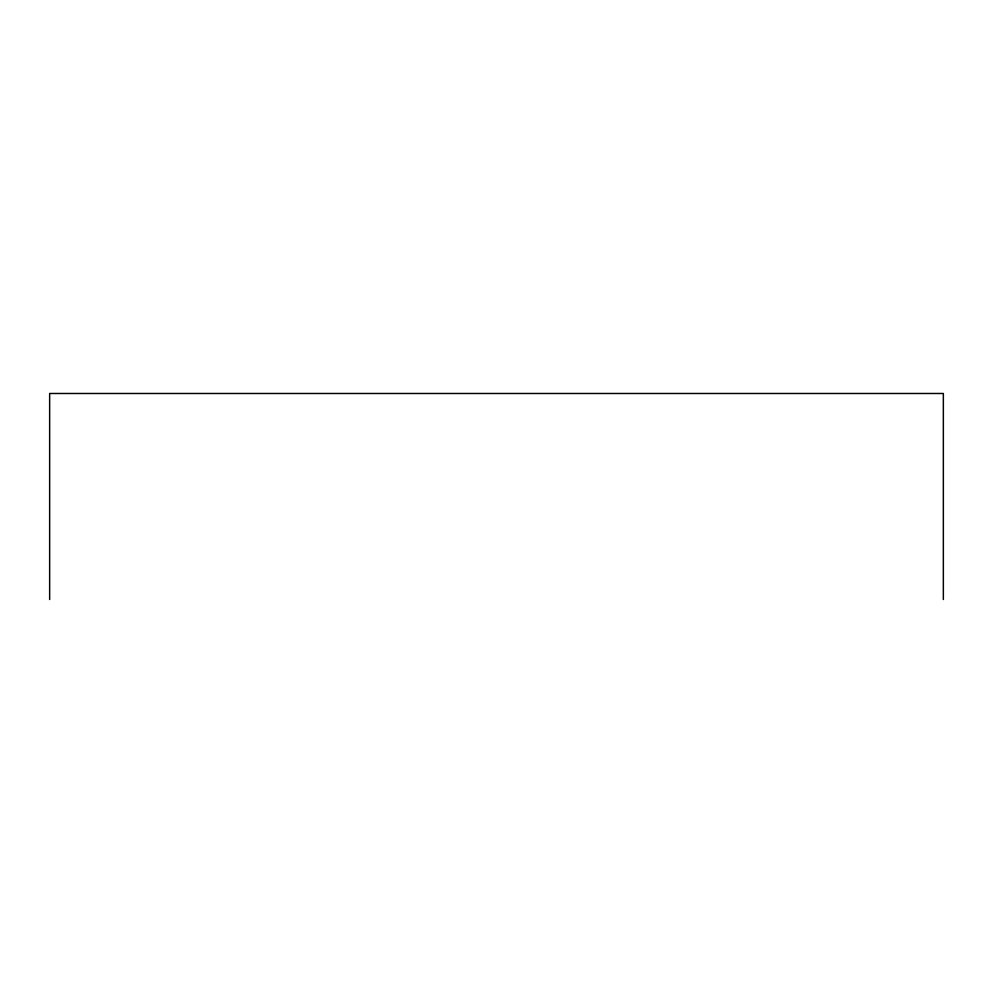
<?xml version="1.0" encoding="UTF-8"?>
<svg xmlns="http://www.w3.org/2000/svg" width="993" height="993" viewBox="0 0 993 993"><rect width="100%" height="100%" fill="white"/><g stroke="black" fill="none" stroke-linecap="round" stroke-linejoin="round"><path stroke-width="1.49" d="M943.35 599.511L943.35 393.489L49.65 393.489L49.65 599.511"/></g></svg>
